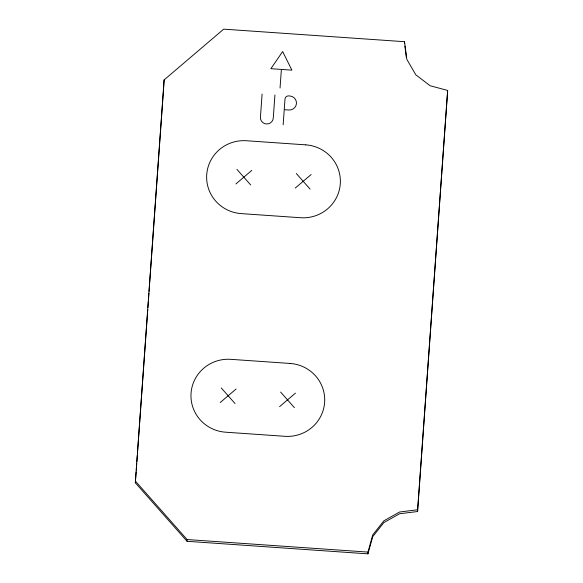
<?xml version="1.0" encoding="UTF-8"?>
<svg xmlns="http://www.w3.org/2000/svg" width="583" height="583" viewBox="0 0 583 583"><rect width="100%" height="100%" fill="white"/><g stroke="black" fill="none" stroke-linecap="round" stroke-linejoin="round"><path stroke-width="0.87" d="M135.336 482.797L164.1 79.937L223.668 29.15L404.551 41.699L406.832 59.364L415.825 74.835L430.167 85.752L447.664 90.452L417.596 511.531L399.595 513.761L383.847 522.594L372.734 536.666L367.953 553.85L187.07 541.301L135.336 482.797L135.533 480.079M164.1 79.937L163.634 88.048M187.07 541.301L187.085 539.545L135.351 481.033M367.953 553.85L367.968 552.086L372.741 534.91L383.854 520.83L399.61 512.005L417.61 509.768L447.664 90.452M404.536 43.455L404.551 41.699M417.596 511.531L417.61 509.768M135.664 478.264L136.116 471.909M136.247 470.095L136.699 463.74M136.83 461.925L137.289 455.571M137.42 453.756L147.761 309.471M147.893 307.656L148.344 301.302M148.476 299.487L148.927 293.14M149.059 291.325L163.502 89.862M262.095 94.052L260.433 117.212A6.435 6.318 0.4 0 0 266.395 123.96A6.435 6.318 0.4 0 0 273.267 118.101L274.928 94.942M280.044 87.975L281.378 69.421L291.886 70.149L282.66 51.544L270.869 68.692L280.634 69.37M283.149 124.806L284.992 99.074A3.483 3.425 0.4 0 1 288.716 95.903L289.802 95.976A7.171 7.04 0.4 0 1 296.456 103.497A7.171 7.04 0.4 0 1 288.796 110.019L284.97 109.757M235.882 183.951L251.769 170.404M295.246 188.069L311.133 174.521M220.214 402.532L236.1 388.992M279.578 406.65L295.464 393.11M187.085 539.545L367.968 552.086M296.288 173.494L310.083 189.096M236.924 169.376L250.719 184.979M280.62 392.075L294.415 407.677M221.256 387.957L235.051 403.56M404.879 46.108L406.366 57.593M305.798 144.861L246.434 140.743A37.195 36.525 0.4 0 0 206.717 174.601A37.195 36.525 0.4 0 0 241.209 213.611L300.58 217.729A37.195 36.525 0.4 0 0 340.29 183.871A37.195 36.525 0.4 0 0 305.798 144.861M290.13 363.449L230.766 359.332A37.195 36.525 0.4 0 0 191.049 393.19A37.195 36.525 0.4 0 0 225.541 432.192L284.905 436.31A37.195 36.525 0.4 0 0 324.622 402.452A37.195 36.525 0.4 0 0 290.13 363.449"/></g></svg>
